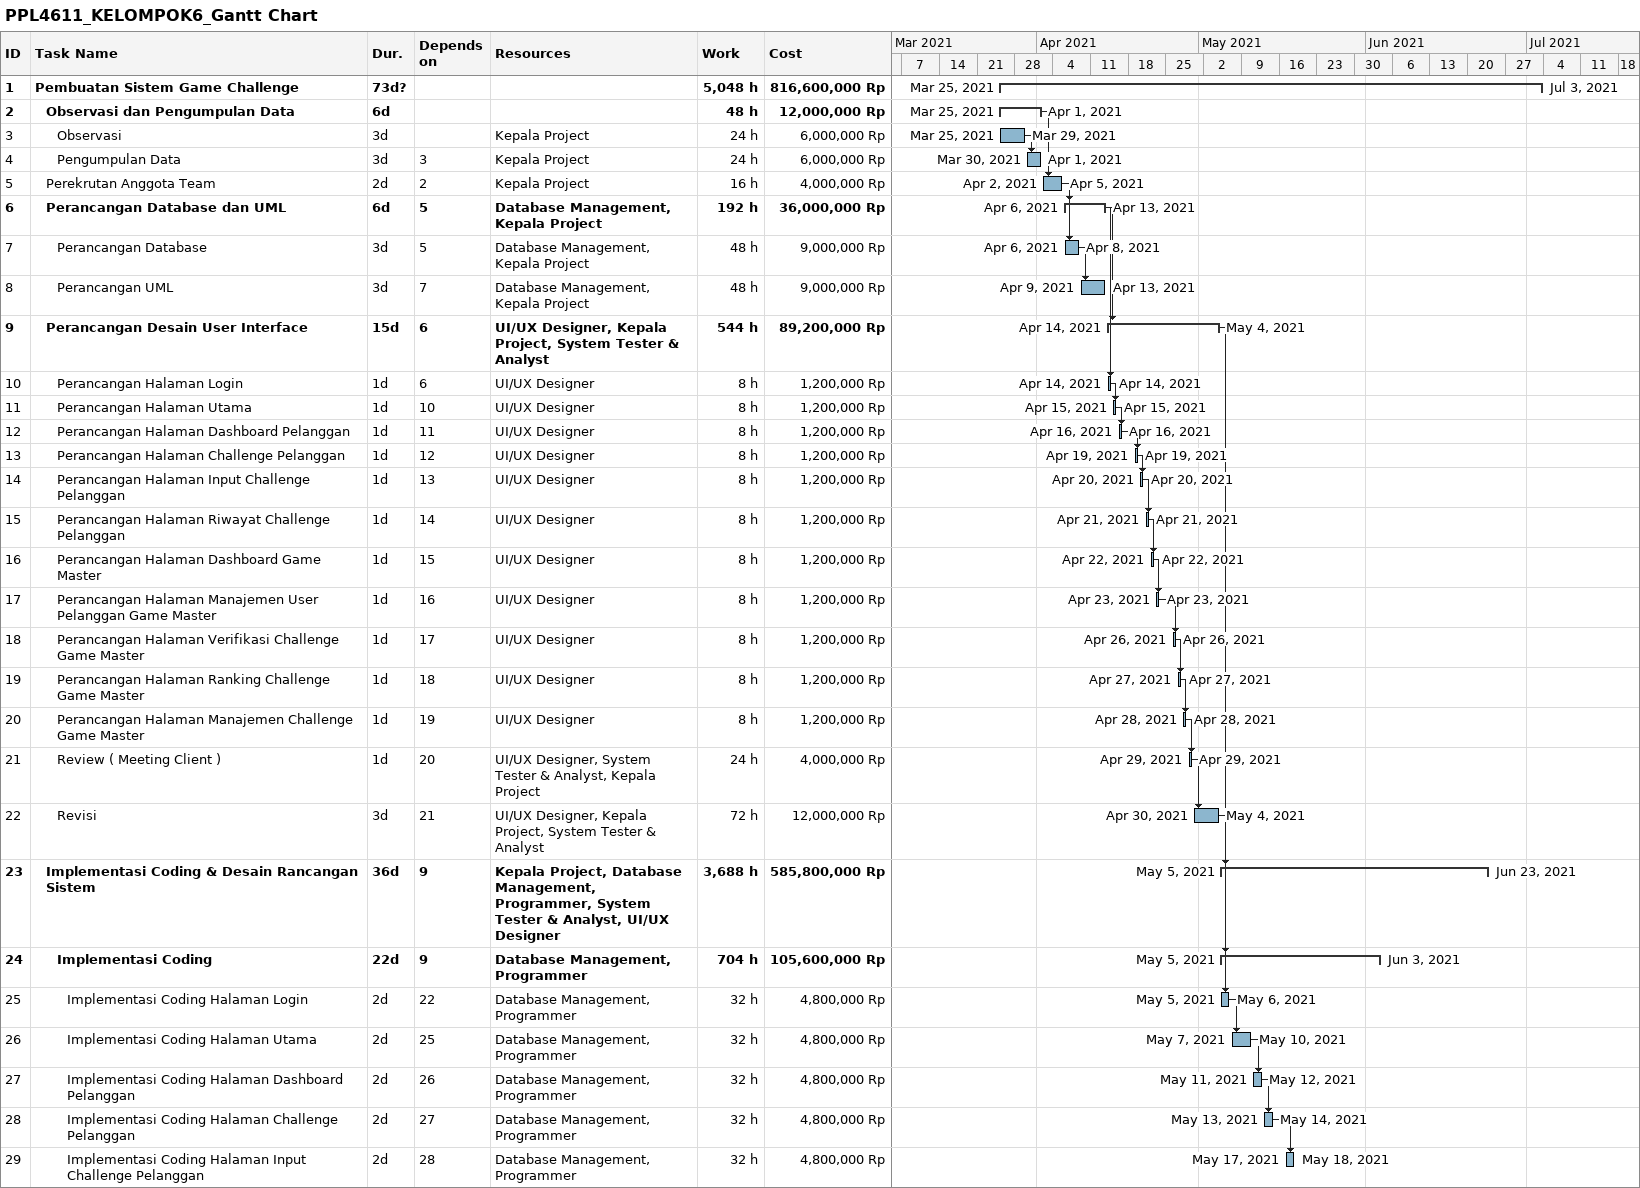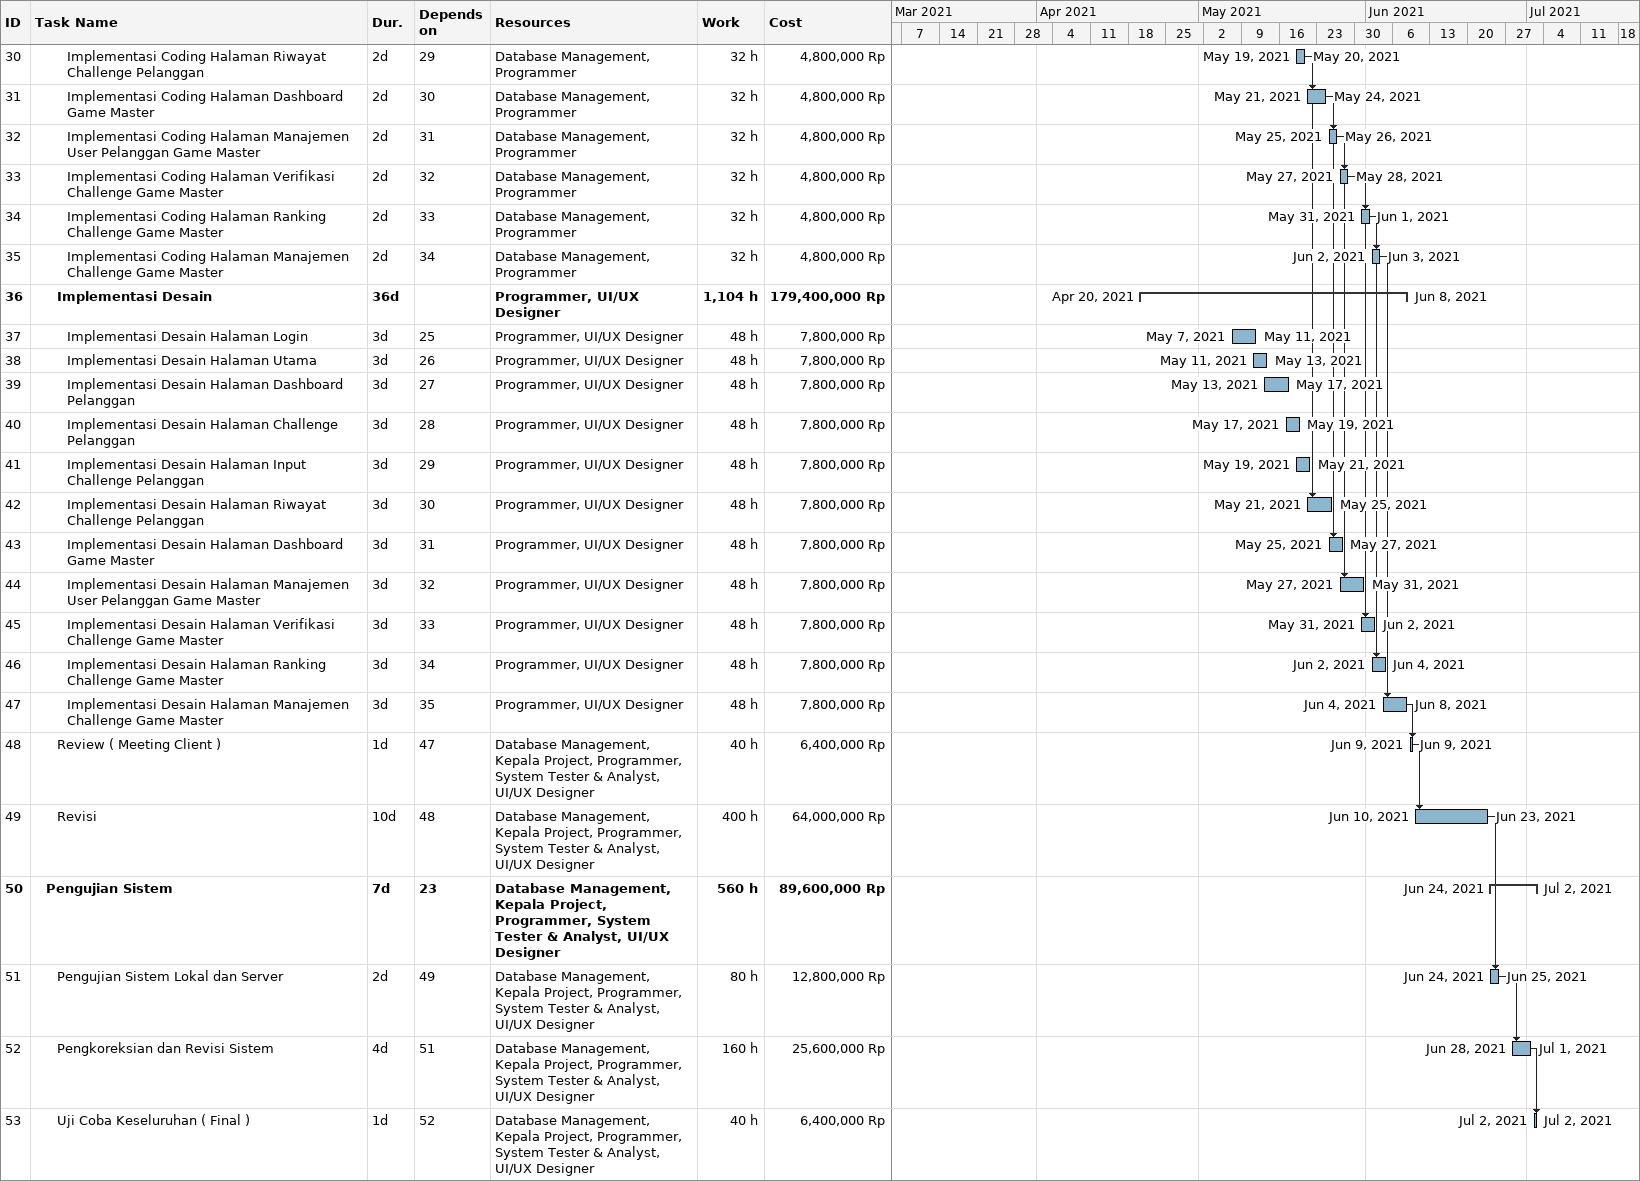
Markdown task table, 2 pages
PPL4611_KELOMPOK6_Gantt Chart

| ID | Level | Task | Duration | Start | Finish | Predecessors | Resources | Work (h) | Cost (Rp) |
|---|---|---|---|---|---|---|---|---|---|
| 1 | 1 | **Pembuatan Sistem Game Challenge** | 73d? | 2021-03-25 | 2021-07-03 |  |  | 5048 | 816600000 |
| 2 | 2 | **Observasi dan Pengumpulan Data** | 6d | 2021-03-25 | 2021-04-01 |  |  | 48 | 12000000 |
| 3 | 3 | Observasi | 3d | 2021-03-25 | 2021-03-29 |  | Kepala Project | 24 | 6000000 |
| 4 | 3 | Pengumpulan Data | 3d | 2021-03-30 | 2021-04-01 | 3 | Kepala Project | 24 | 6000000 |
| 5 | 2 | Perekrutan Anggota Team | 2d | 2021-04-02 | 2021-04-05 | 2 | Kepala Project | 16 | 4000000 |
| 6 | 2 | **Perancangan Database dan UML** | 6d | 2021-04-06 | 2021-04-13 | 5 | Database Management, Kepala Project | 192 | 36000000 |
| 7 | 3 | Perancangan Database | 3d | 2021-04-06 | 2021-04-08 | 5 | Database Management, Kepala Project | 48 | 9000000 |
| 8 | 3 | Perancangan UML | 3d | 2021-04-09 | 2021-04-13 | 7 | Database Management, Kepala Project | 48 | 9000000 |
| 9 | 2 | **Perancangan Desain User Interface** | 15d | 2021-04-14 | 2021-05-04 | 6 | UI/UX Designer, Kepala Project, System Tester & Analyst | 544 | 89200000 |
| 10 | 3 | Perancangan Halaman Login | 1d | 2021-04-14 | 2021-04-14 | 6 | UI/UX Designer | 8 | 1200000 |
| 11 | 3 | Perancangan Halaman Utama | 1d | 2021-04-15 | 2021-04-15 | 10 | UI/UX Designer | 8 | 1200000 |
| 12 | 3 | Perancangan Halaman Dashboard Pelanggan | 1d | 2021-04-16 | 2021-04-16 | 11 | UI/UX Designer | 8 | 1200000 |
| 13 | 3 | Perancangan Halaman Challenge Pelanggan | 1d | 2021-04-19 | 2021-04-19 | 12 | UI/UX Designer | 8 | 1200000 |
| 14 | 3 | Perancangan Halaman Input Challenge Pelanggan | 1d | 2021-04-20 | 2021-04-20 | 13 | UI/UX Designer | 8 | 1200000 |
| 15 | 3 | Perancangan Halaman Riwayat Challenge Pelanggan | 1d | 2021-04-21 | 2021-04-21 | 14 | UI/UX Designer | 8 | 1200000 |
| 16 | 3 | Perancangan Halaman Dashboard Game Master | 1d | 2021-04-22 | 2021-04-22 | 15 | UI/UX Designer | 8 | 1200000 |
| 17 | 3 | Perancangan Halaman Manajemen User Pelanggan Game Master | 1d | 2021-04-23 | 2021-04-23 | 16 | UI/UX Designer | 8 | 1200000 |
| 18 | 3 | Perancangan Halaman Verifikasi Challenge Game Master | 1d | 2021-04-26 | 2021-04-26 | 17 | UI/UX Designer | 8 | 1200000 |
| 19 | 3 | Perancangan Halaman Ranking Challenge Game Master | 1d | 2021-04-27 | 2021-04-27 | 18 | UI/UX Designer | 8 | 1200000 |
| 20 | 3 | Perancangan Halaman Manajemen Challenge Game Master | 1d | 2021-04-28 | 2021-04-28 | 19 | UI/UX Designer | 8 | 1200000 |
| 21 | 3 | Review ( Meeting Client ) | 1d | 2021-04-29 | 2021-04-29 | 20 | UI/UX Designer, System Tester & Analyst, Kepala Project | 24 | 4000000 |
| 22 | 3 | Revisi | 3d | 2021-04-30 | 2021-05-04 | 21 | UI/UX Designer, Kepala Project, System Tester & Analyst | 72 | 12000000 |
| 23 | 2 | **Implementasi Coding & Desain Rancangan Sistem** | 36d | 2021-05-05 | 2021-06-23 | 9 | Kepala Project, Database Management, Programmer, System Tester & Analyst, UI/UX Designer | 3688 | 585800000 |
| 24 | 3 | **Implementasi Coding** | 22d | 2021-05-05 | 2021-06-03 | 9 | Database Management, Programmer | 704 | 105600000 |
| 25 | 4 | Implementasi Coding Halaman Login | 2d | 2021-05-05 | 2021-05-06 | 22 | Database Management, Programmer | 32 | 4800000 |
| 26 | 4 | Implementasi Coding Halaman Utama | 2d | 2021-05-07 | 2021-05-10 | 25 | Database Management, Programmer | 32 | 4800000 |
| 27 | 4 | Implementasi Coding Halaman Dashboard Pelanggan | 2d | 2021-05-11 | 2021-05-12 | 26 | Database Management, Programmer | 32 | 4800000 |
| 28 | 4 | Implementasi Coding Halaman Challenge Pelanggan | 2d | 2021-05-13 | 2021-05-14 | 27 | Database Management, Programmer | 32 | 4800000 |
| 29 | 4 | Implementasi Coding Halaman Input Challenge Pelanggan | 2d | 2021-05-17 | 2021-05-18 | 28 | Database Management, Programmer | 32 | 4800000 |
| 30 | 4 | Implementasi Coding Halaman Riwayat Challenge Pelanggan | 2d | 2021-05-19 | 2021-05-20 | 29 | Database Management, Programmer | 32 | 4800000 |
| 31 | 4 | Implementasi Coding Halaman Dashboard Game Master | 2d | 2021-05-21 | 2021-05-24 | 30 | Database Management, Programmer | 32 | 4800000 |
| 32 | 4 | Implementasi Coding Halaman Manajemen User Pelanggan Game Master | 2d | 2021-05-25 | 2021-05-26 | 31 | Database Management, Programmer | 32 | 4800000 |
| 33 | 4 | Implementasi Coding Halaman Verifikasi Challenge Game Master | 2d | 2021-05-27 | 2021-05-28 | 32 | Database Management, Programmer | 32 | 4800000 |
| 34 | 4 | Implementasi Coding Halaman Ranking Challenge Game Master | 2d | 2021-05-31 | 2021-06-01 | 33 | Database Management, Programmer | 32 | 4800000 |
| 35 | 4 | Implementasi Coding Halaman Manajemen Challenge Game Master | 2d | 2021-06-02 | 2021-06-03 | 34 | Database Management, Programmer | 32 | 4800000 |
| 36 | 3 | **Implementasi Desain** | 36d | 2021-04-20 | 2021-06-08 |  | Programmer, UI/UX Designer | 1104 | 179400000 |
| 37 | 4 | Implementasi Desain Halaman Login | 3d | 2021-05-07 | 2021-05-11 | 25 | Programmer, UI/UX Designer | 48 | 7800000 |
| 38 | 4 | Implementasi Desain Halaman Utama | 3d | 2021-05-11 | 2021-05-13 | 26 | Programmer, UI/UX Designer | 48 | 7800000 |
| 39 | 4 | Implementasi Desain Halaman Dashboard Pelanggan | 3d | 2021-05-13 | 2021-05-17 | 27 | Programmer, UI/UX Designer | 48 | 7800000 |
| 40 | 4 | Implementasi Desain Halaman Challenge Pelanggan | 3d | 2021-05-17 | 2021-05-19 | 28 | Programmer, UI/UX Designer | 48 | 7800000 |
| 41 | 4 | Implementasi Desain Halaman Input Challenge Pelanggan | 3d | 2021-05-19 | 2021-05-21 | 29 | Programmer, UI/UX Designer | 48 | 7800000 |
| 42 | 4 | Implementasi Desain Halaman Riwayat Challenge Pelanggan | 3d | 2021-05-21 | 2021-05-25 | 30 | Programmer, UI/UX Designer | 48 | 7800000 |
| 43 | 4 | Implementasi Desain Halaman Dashboard Game Master | 3d | 2021-05-25 | 2021-05-27 | 31 | Programmer, UI/UX Designer | 48 | 7800000 |
| 44 | 4 | Implementasi Desain Halaman Manajemen User Pelanggan Game Master | 3d | 2021-05-27 | 2021-05-31 | 32 | Programmer, UI/UX Designer | 48 | 7800000 |
| 45 | 4 | Implementasi Desain Halaman Verifikasi Challenge Game Master | 3d | 2021-05-31 | 2021-06-02 | 33 | Programmer, UI/UX Designer | 48 | 7800000 |
| 46 | 4 | Implementasi Desain Halaman Ranking Challenge Game Master | 3d | 2021-06-02 | 2021-06-04 | 34 | Programmer, UI/UX Designer | 48 | 7800000 |
| 47 | 4 | Implementasi Desain Halaman Manajemen Challenge Game Master | 3d | 2021-06-04 | 2021-06-08 | 35 | Programmer, UI/UX Designer | 48 | 7800000 |
| 48 | 3 | Review ( Meeting Client ) | 1d | 2021-06-09 | 2021-06-09 | 47 | Database Management, Kepala Project, Programmer, System Tester & Analyst, UI/UX Designer | 40 | 6400000 |
| 49 | 3 | Revisi | 10d | 2021-06-10 | 2021-06-23 | 48 | Database Management, Kepala Project, Programmer, System Tester & Analyst, UI/UX Designer | 400 | 64000000 |
| 50 | 2 | **Pengujian Sistem** | 7d | 2021-06-24 | 2021-07-02 | 23 | Database Management, Kepala Project, Programmer, System Tester & Analyst, UI/UX Designer | 560 | 89600000 |
| 51 | 3 | Pengujian Sistem Lokal dan Server | 2d | 2021-06-24 | 2021-06-25 | 49 | Database Management, Kepala Project, Programmer, System Tester & Analyst, UI/UX Designer | 80 | 12800000 |
| 52 | 3 | Pengkoreksian dan Revisi Sistem | 4d | 2021-06-28 | 2021-07-01 | 51 | Database Management, Kepala Project, Programmer, System Tester & Analyst, UI/UX Designer | 160 | 25600000 |
| 53 | 3 | Uji Coba Keseluruhan ( Final ) | 1d | 2021-07-02 | 2021-07-02 | 52 | Database Management, Kepala Project, Programmer, System Tester & Analyst, UI/UX Designer | 40 | 6400000 |
